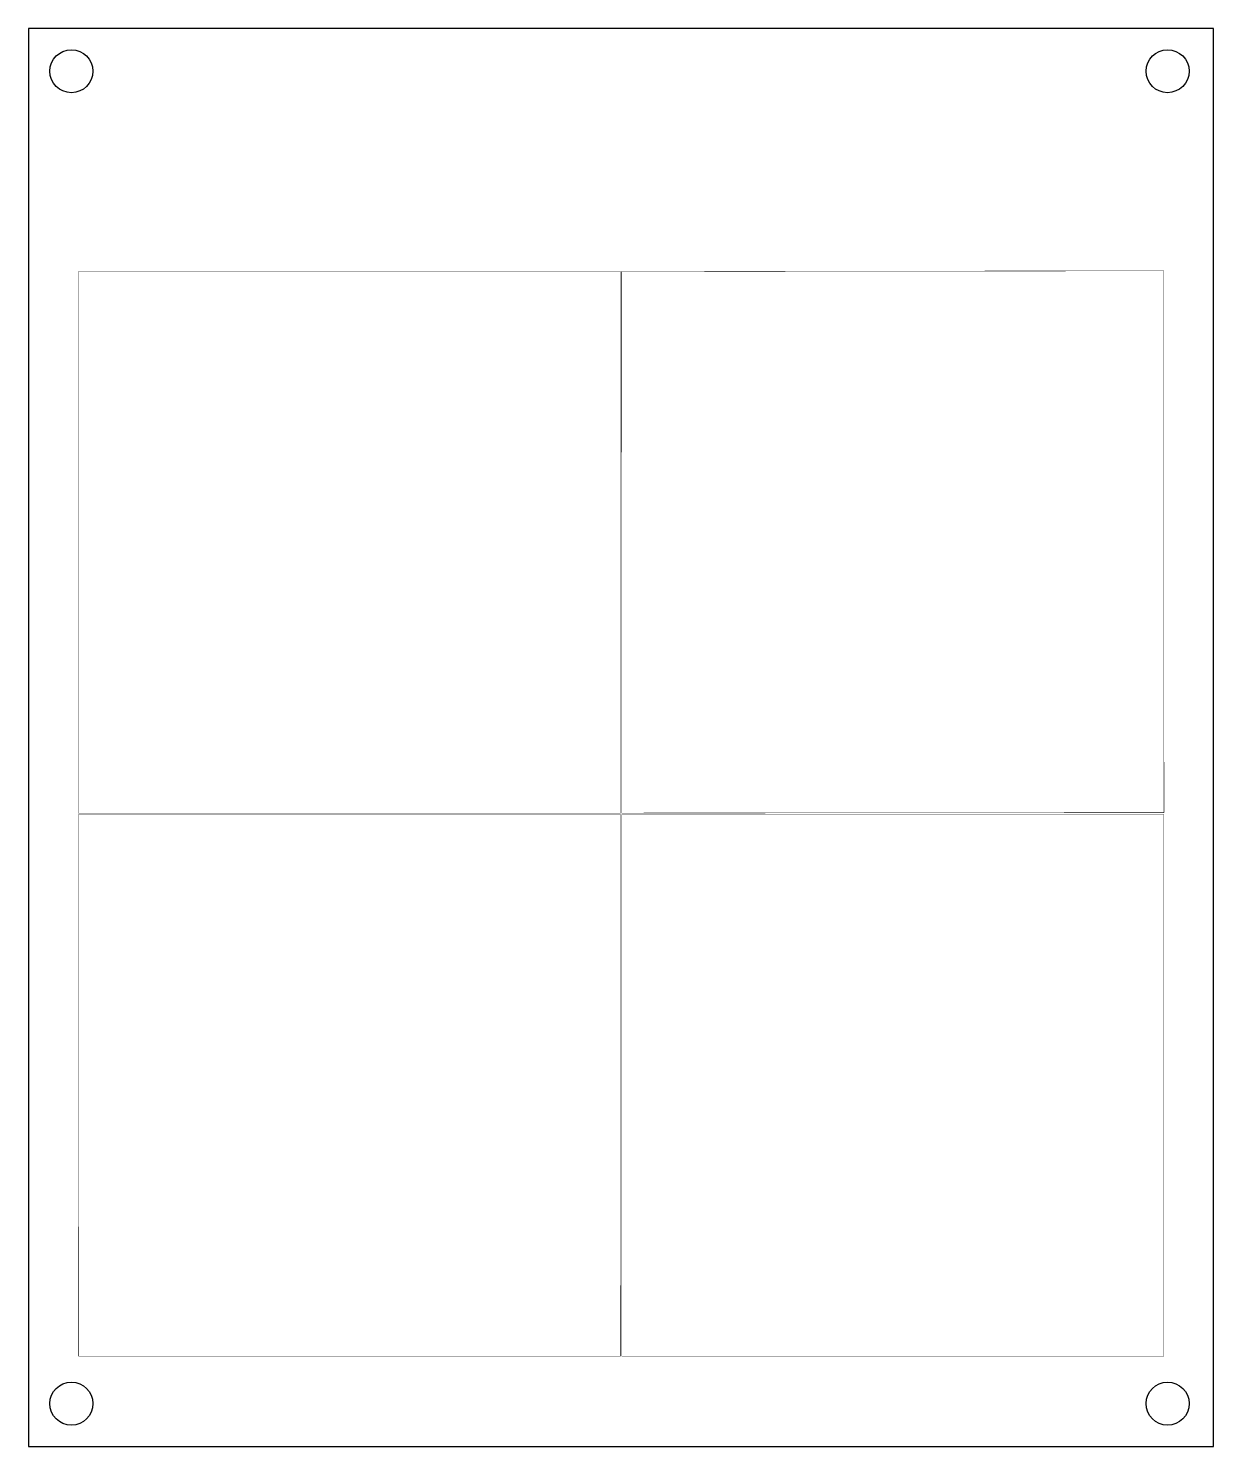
# Model space of a CAD drawing. Extents: x 1.3 to 71.3, y 20.3 to 104.1.
import ezdxf

# ---------------------------------------------------------------- set-up
doc = ezdxf.new("R2010")
doc.units = 0
doc.layers.add('20', color=253, linetype='CONTINUOUS')
doc.layers.add('21', color=253, linetype='CONTINUOUS')

msp = doc.modelspace()

# ---------------------------------------------------------------- linework, layer by layer
at = {"layer": '20'}
for p, q in [((71.298, 104.13), (1.27, 104.13)), ((1.27, 104.13), (1.27, 20.32)), ((71.298, 20.32), (71.298, 104.13)), ((1.27, 20.32), (71.298, 20.32))]:
    msp.add_line(p, q, dxfattribs=at)
for centre in [(3.81, 101.6), (68.58, 101.6), (3.81, 22.86), (68.58, 22.86)]:
    msp.add_circle(centre, 1.27, dxfattribs=at)
at = {"layer": '21', "const_width": 0.0127}
for points in [[(4.2355, 89.7636, 1), (4.2227, 89.7636)], [(4.2291, 89.77, 1), (4.2291, 89.7573)], [(36.2649, 89.7636, 1), (36.2522, 89.7636)], [(36.2585, 89.7573, 1), (36.2585, 89.77)], [(36.322, 89.7699, 1), (36.322, 89.7573)], [(36.3283, 89.7636, 1), (36.3157, 89.7636)], [(68.3577, 89.8017, 1), (68.3451, 89.8017)], [(68.3514, 89.7954, 1), (68.3514, 89.808)], [(4.2227, 57.7596, 1), (4.2355, 57.7596)], [(4.2291, 57.766, 1), (4.2291, 57.7533)], [(4.2291, 57.6771, 1), (4.2291, 57.6644)], [(4.2354, 57.6707, 1), (4.2228, 57.6707)], [(36.2522, 57.7596, 1), (36.2649, 57.7596)], [(36.2648, 57.6707, 1), (36.2522, 57.6707)], [(36.2585, 57.7533, 1), (36.2585, 57.766)], [(36.2585, 57.6644, 1), (36.2585, 57.6771)], [(36.3347, 57.6771, 1), (36.3347, 57.6644)], [(36.3347, 57.7659, 1), (36.3347, 57.7533)], [(36.3284, 57.7596, 1), (36.341, 57.7596)], [(36.3411, 57.6707, 1), (36.3284, 57.6707)], [(68.3577, 57.6707, 1), (68.3451, 57.6707)], [(68.3514, 57.6644, 1), (68.3514, 57.6771)], [(68.3578, 57.785, 1), (68.3704, 57.785)], [(68.3641, 57.7787, 1), (68.3641, 57.7913)], [(4.2418, 25.6731, 1), (4.2418, 25.6604)], [(4.2355, 25.6667, 1), (4.2481, 25.6667)], [(36.2395, 25.6667, 1), (36.2521, 25.6667)], [(36.2458, 25.6604, 1), (36.2458, 25.6731)], [(36.3347, 25.6731, 1), (36.3347, 25.6604)], [(36.3284, 25.6667, 1), (36.3411, 25.6667)], [(68.3451, 25.6667, 1), (68.3577, 25.6667)], [(68.3514, 25.6604, 1), (68.3514, 25.6731)]]:
    msp.add_lwpolyline(points, format="xyb", dxfattribs=at)
at = {"layer": '21', "const_width": 0.0254}
for points in [[(4.2291, 57.7596), (4.2291, 89.7636)], [(4.2291, 89.7636), (36.2585, 89.7636)], [(36.2585, 89.7636), (36.2585, 57.7596)], [(36.322, 89.7636), (68.3514, 89.8017)], [(36.3347, 57.7596), (36.322, 89.7636)], [(68.3514, 89.8017), (68.3641, 57.785)], [(36.2585, 57.7596), (4.2291, 57.7596)], [(4.2291, 57.6707), (36.2585, 57.6707)], [(4.2418, 25.6667), (4.2291, 57.6707)], [(36.2585, 57.6707), (36.2458, 25.6667)], [(68.3641, 57.785), (36.3347, 57.7596)], [(36.3347, 57.6707), (68.3514, 57.6707)], [(36.3347, 25.6667), (36.3347, 57.6707)], [(68.3514, 57.6707), (68.3514, 25.6667)], [(36.2458, 25.6667), (4.2418, 25.6667)], [(68.3514, 25.6667), (36.3347, 25.6667)]]:
    msp.add_lwpolyline(points, dxfattribs=at)

doc.saveas('drawing.dxf')
